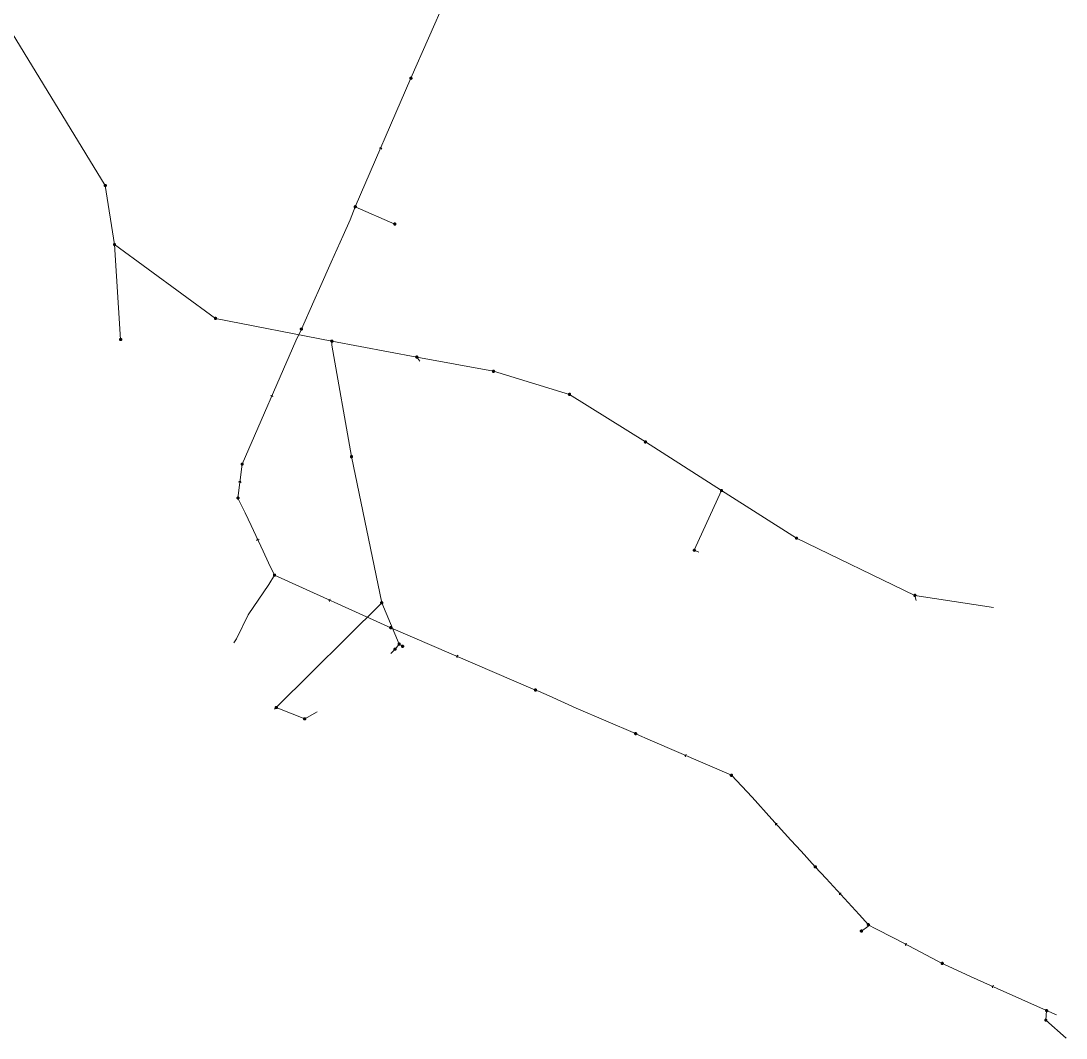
# Model space of a CAD drawing. Header units: metres. Extents: x 25504150 to 25508618, y 6694193 to 6702753.
# Drawn here: x 25505818.5 to 25506250.5, y 6695270.7 to 6695691.1 of the extents above; entities that cross this region are included whole.
import ezdxf

# ---------------------------------------------------------------- set-up
doc = ezdxf.new("R2010")
doc.units = ezdxf.units.M
for name, pattern in [('Paineviemariputket', [0]), ('Sewer_node', [0]), ('Viemariputket', [0]), ('Viemarivarusteet', [0])]:
    doc.linetypes.add(name, pattern=pattern)
for name, color, linetype, lineweight in [('Paineviemariputket', 7, 'Paineviemariputket', 0), ('Sewer_node', 7, 'Sewer_node', 0), ('Viemariputket', 7, 'Viemariputket', 0), ('Viemarivarusteet', 7, 'Viemarivarusteet', 0)]:
    doc.layers.add(name, color=color, linetype=linetype, lineweight=lineweight)

msp = doc.modelspace()

# ---------------------------------------------------------------- linework, layer by layer
at = {"layer": 'Paineviemariputket', "color": 1, "linetype": 'Continuous', "lineweight": 15}
msp.add_line((25506250.5, 6695270.72, 42.96), (25506242.12, 6695278.14, 42.32), dxfattribs=at)
at = {"layer": 'Sewer_node', "color": 46, "linetype": 'Continuous', "true_color": 0x7f5f00, "flags": 128}
for points, elevation in [([(25505980.2, 6695667.39), (25505980.19, 6695667.46), (25505980.18, 6695667.53), (25505980.15, 6695667.6), (25505980.11, 6695667.66), (25505980.07, 6695667.72), (25505980.01, 6695667.76), (25505979.95, 6695667.8), (25505979.88, 6695667.83), (25505979.81, 6695667.84), (25505979.74, 6695667.85), (25505979.67, 6695667.84), (25505979.6, 6695667.83), (25505979.53, 6695667.8), (25505979.47, 6695667.76), (25505979.41, 6695667.72), (25505979.37, 6695667.66), (25505979.33, 6695667.6), (25505979.3, 6695667.53), (25505979.29, 6695667.46), (25505979.28, 6695667.39), (25505979.29, 6695667.32), (25505979.3, 6695667.25), (25505979.33, 6695667.18), (25505979.37, 6695667.12), (25505979.41, 6695667.06), (25505979.47, 6695667.02), (25505979.53, 6695666.98), (25505979.6, 6695666.95), (25505979.67, 6695666.94), (25505979.74, 6695666.93), (25505979.81, 6695666.94), (25505979.88, 6695666.95), (25505979.95, 6695666.98), (25505980.01, 6695667.02), (25505980.07, 6695667.06), (25505980.11, 6695667.12), (25505980.15, 6695667.18), (25505980.18, 6695667.25), (25505980.19, 6695667.32)], 43.4), ([(25505957.19, 6695614.3), (25505957.18, 6695614.37), (25505957.17, 6695614.44), (25505957.14, 6695614.51), (25505957.1, 6695614.57), (25505957.06, 6695614.63), (25505957, 6695614.67), (25505956.94, 6695614.71), (25505956.87, 6695614.74), (25505956.8, 6695614.75), (25505956.73, 6695614.76), (25505956.66, 6695614.75), (25505956.59, 6695614.74), (25505956.52, 6695614.71), (25505956.46, 6695614.67), (25505956.4, 6695614.63), (25505956.36, 6695614.57), (25505956.32, 6695614.51), (25505956.29, 6695614.44), (25505956.28, 6695614.37), (25505956.27, 6695614.3), (25505956.28, 6695614.23), (25505956.29, 6695614.16), (25505956.32, 6695614.09), (25505956.36, 6695614.03), (25505956.4, 6695613.97), (25505956.46, 6695613.93), (25505956.52, 6695613.89), (25505956.59, 6695613.86), (25505956.66, 6695613.85), (25505956.73, 6695613.84), (25505956.8, 6695613.85), (25505956.87, 6695613.86), (25505956.94, 6695613.89), (25505957, 6695613.93), (25505957.06, 6695613.97), (25505957.1, 6695614.03), (25505957.14, 6695614.09), (25505957.17, 6695614.16), (25505957.18, 6695614.23)], 43.86), ([(25505934.89, 6695563.72), (25505934.88, 6695563.79), (25505934.87, 6695563.86), (25505934.84, 6695563.93), (25505934.8, 6695563.99), (25505934.76, 6695564.05), (25505934.7, 6695564.09), (25505934.64, 6695564.13), (25505934.57, 6695564.16), (25505934.5, 6695564.17), (25505934.43, 6695564.18), (25505934.36, 6695564.17), (25505934.29, 6695564.16), (25505934.22, 6695564.13), (25505934.16, 6695564.09), (25505934.1, 6695564.05), (25505934.06, 6695563.99), (25505934.02, 6695563.93), (25505933.99, 6695563.86), (25505933.98, 6695563.79), (25505933.97, 6695563.72), (25505933.98, 6695563.65), (25505933.99, 6695563.58), (25505934.02, 6695563.51), (25505934.06, 6695563.45), (25505934.1, 6695563.39), (25505934.16, 6695563.35), (25505934.22, 6695563.31), (25505934.29, 6695563.28), (25505934.36, 6695563.27), (25505934.43, 6695563.26), (25505934.5, 6695563.27), (25505934.57, 6695563.28), (25505934.64, 6695563.31), (25505934.7, 6695563.35), (25505934.76, 6695563.39), (25505934.8, 6695563.45), (25505934.84, 6695563.51), (25505934.87, 6695563.58), (25505934.88, 6695563.65)], 43.03), ([(25505910.44, 6695507.91), (25505910.43, 6695507.98), (25505910.42, 6695508.05), (25505910.39, 6695508.12), (25505910.35, 6695508.18), (25505910.31, 6695508.24), (25505910.25, 6695508.28), (25505910.19, 6695508.32), (25505910.12, 6695508.35), (25505910.05, 6695508.36), (25505909.98, 6695508.37), (25505909.91, 6695508.36), (25505909.84, 6695508.35), (25505909.77, 6695508.32), (25505909.71, 6695508.28), (25505909.65, 6695508.24), (25505909.61, 6695508.18), (25505909.57, 6695508.12), (25505909.54, 6695508.05), (25505909.53, 6695507.98), (25505909.52, 6695507.91), (25505909.53, 6695507.84), (25505909.54, 6695507.77), (25505909.57, 6695507.7), (25505909.61, 6695507.64), (25505909.65, 6695507.58), (25505909.71, 6695507.54), (25505909.77, 6695507.5), (25505909.84, 6695507.47), (25505909.91, 6695507.46), (25505909.98, 6695507.45), (25505910.05, 6695507.46), (25505910.12, 6695507.47), (25505910.19, 6695507.5), (25505910.25, 6695507.54), (25505910.31, 6695507.58), (25505910.35, 6695507.64), (25505910.39, 6695507.7), (25505910.42, 6695507.77), (25505910.43, 6695507.84)], 43.51), ([(25505908.7, 6695493.92), (25505908.69, 6695493.99), (25505908.68, 6695494.06), (25505908.65, 6695494.13), (25505908.61, 6695494.19), (25505908.57, 6695494.25), (25505908.51, 6695494.29), (25505908.45, 6695494.33), (25505908.38, 6695494.36), (25505908.31, 6695494.37), (25505908.24, 6695494.38), (25505908.17, 6695494.37), (25505908.1, 6695494.36), (25505908.03, 6695494.33), (25505907.97, 6695494.29), (25505907.91, 6695494.25), (25505907.87, 6695494.19), (25505907.83, 6695494.13), (25505907.8, 6695494.06), (25505907.79, 6695493.99), (25505907.78, 6695493.92), (25505907.79, 6695493.85), (25505907.8, 6695493.78), (25505907.83, 6695493.71), (25505907.87, 6695493.65), (25505907.91, 6695493.59), (25505907.97, 6695493.55), (25505908.03, 6695493.51), (25505908.1, 6695493.48), (25505908.17, 6695493.47), (25505908.24, 6695493.46), (25505908.31, 6695493.47), (25505908.38, 6695493.48), (25505908.45, 6695493.51), (25505908.51, 6695493.55), (25505908.57, 6695493.59), (25505908.61, 6695493.65), (25505908.65, 6695493.71), (25505908.68, 6695493.78), (25505908.69, 6695493.85)], 43.16), ([(25505923.8, 6695462.05), (25505923.79, 6695462.12), (25505923.78, 6695462.19), (25505923.75, 6695462.26), (25505923.71, 6695462.32), (25505923.67, 6695462.38), (25505923.61, 6695462.42), (25505923.55, 6695462.46), (25505923.48, 6695462.49), (25505923.41, 6695462.5), (25505923.34, 6695462.51), (25505923.27, 6695462.5), (25505923.2, 6695462.49), (25505923.13, 6695462.46), (25505923.07, 6695462.42), (25505923.01, 6695462.38), (25505922.97, 6695462.32), (25505922.93, 6695462.26), (25505922.9, 6695462.19), (25505922.89, 6695462.12), (25505922.88, 6695462.05), (25505922.89, 6695461.98), (25505922.9, 6695461.91), (25505922.93, 6695461.84), (25505922.97, 6695461.78), (25505923.01, 6695461.72), (25505923.07, 6695461.68), (25505923.13, 6695461.64), (25505923.2, 6695461.61), (25505923.27, 6695461.6), (25505923.34, 6695461.59), (25505923.41, 6695461.6), (25505923.48, 6695461.61), (25505923.55, 6695461.64), (25505923.61, 6695461.68), (25505923.67, 6695461.72), (25505923.71, 6695461.78), (25505923.75, 6695461.84), (25505923.78, 6695461.91), (25505923.79, 6695461.98)], 43.66), ([(25505968.1, 6695450.64), (25505968.09, 6695450.71), (25505968.08, 6695450.78), (25505968.05, 6695450.85), (25505968.01, 6695450.91), (25505967.97, 6695450.97), (25505967.91, 6695451.01), (25505967.85, 6695451.05), (25505967.78, 6695451.08), (25505967.71, 6695451.09), (25505967.64, 6695451.1), (25505967.57, 6695451.09), (25505967.5, 6695451.08), (25505967.43, 6695451.05), (25505967.37, 6695451.01), (25505967.31, 6695450.97), (25505967.27, 6695450.91), (25505967.23, 6695450.85), (25505967.2, 6695450.78), (25505967.19, 6695450.71), (25505967.18, 6695450.64), (25505967.19, 6695450.57), (25505967.2, 6695450.5), (25505967.23, 6695450.43), (25505967.27, 6695450.37), (25505967.31, 6695450.31), (25505967.37, 6695450.27), (25505967.43, 6695450.23), (25505967.5, 6695450.2), (25505967.57, 6695450.19), (25505967.64, 6695450.18), (25505967.71, 6695450.19), (25505967.78, 6695450.2), (25505967.85, 6695450.23), (25505967.91, 6695450.27), (25505967.97, 6695450.31), (25505968.01, 6695450.37), (25505968.05, 6695450.43), (25505968.08, 6695450.5), (25505968.09, 6695450.57)], 43.62), ([(25505971.84, 6695440.31), (25505971.83, 6695440.38), (25505971.82, 6695440.45), (25505971.79, 6695440.52), (25505971.75, 6695440.58), (25505971.71, 6695440.64), (25505971.65, 6695440.68), (25505971.59, 6695440.72), (25505971.52, 6695440.75), (25505971.45, 6695440.76), (25505971.38, 6695440.77), (25505971.31, 6695440.76), (25505971.24, 6695440.75), (25505971.17, 6695440.72), (25505971.11, 6695440.68), (25505971.05, 6695440.64), (25505971.01, 6695440.58), (25505970.97, 6695440.52), (25505970.94, 6695440.45), (25505970.93, 6695440.38), (25505970.92, 6695440.31), (25505970.93, 6695440.24), (25505970.94, 6695440.17), (25505970.97, 6695440.1), (25505971.01, 6695440.04), (25505971.05, 6695439.98), (25505971.11, 6695439.94), (25505971.17, 6695439.9), (25505971.24, 6695439.87), (25505971.31, 6695439.86), (25505971.38, 6695439.85), (25505971.45, 6695439.86), (25505971.52, 6695439.87), (25505971.59, 6695439.9), (25505971.65, 6695439.94), (25505971.71, 6695439.98), (25505971.75, 6695440.04), (25505971.79, 6695440.1), (25505971.82, 6695440.17), (25505971.83, 6695440.24)], 44.01), ([(25505975.31, 6695433.58), (25505975.3, 6695433.65), (25505975.29, 6695433.72), (25505975.26, 6695433.79), (25505975.22, 6695433.85), (25505975.18, 6695433.91), (25505975.12, 6695433.95), (25505975.06, 6695433.99), (25505974.99, 6695434.02), (25505974.92, 6695434.03), (25505974.85, 6695434.04), (25505974.78, 6695434.03), (25505974.71, 6695434.02), (25505974.64, 6695433.99), (25505974.58, 6695433.95), (25505974.52, 6695433.91), (25505974.48, 6695433.85), (25505974.44, 6695433.79), (25505974.41, 6695433.72), (25505974.4, 6695433.65), (25505974.39, 6695433.58), (25505974.4, 6695433.51), (25505974.41, 6695433.44), (25505974.44, 6695433.37), (25505974.48, 6695433.31), (25505974.52, 6695433.25), (25505974.58, 6695433.21), (25505974.64, 6695433.17), (25505974.71, 6695433.14), (25505974.78, 6695433.13), (25505974.85, 6695433.12), (25505974.92, 6695433.13), (25505974.99, 6695433.14), (25505975.06, 6695433.17), (25505975.12, 6695433.21), (25505975.18, 6695433.25), (25505975.22, 6695433.31), (25505975.26, 6695433.37), (25505975.29, 6695433.44), (25505975.3, 6695433.51)], 44.07), ([(25505976.73, 6695432.63), (25505976.72, 6695432.7), (25505976.71, 6695432.78), (25505976.68, 6695432.84), (25505976.64, 6695432.91), (25505976.59, 6695432.96), (25505976.54, 6695433.01), (25505976.47, 6695433.05), (25505976.41, 6695433.08), (25505976.33, 6695433.09), (25505976.26, 6695433.1), (25505976.19, 6695433.09), (25505976.11, 6695433.08), (25505976.05, 6695433.05), (25505975.98, 6695433.01), (25505975.93, 6695432.96), (25505975.88, 6695432.91), (25505975.84, 6695432.84), (25505975.81, 6695432.78), (25505975.8, 6695432.7), (25505975.79, 6695432.63), (25505975.8, 6695432.56), (25505975.81, 6695432.48), (25505975.84, 6695432.42), (25505975.88, 6695432.35), (25505975.93, 6695432.3), (25505975.98, 6695432.25), (25505976.05, 6695432.21), (25505976.11, 6695432.18), (25505976.19, 6695432.17), (25505976.26, 6695432.16), (25505976.33, 6695432.17), (25505976.41, 6695432.18), (25505976.47, 6695432.21), (25505976.54, 6695432.25), (25505976.59, 6695432.3), (25505976.64, 6695432.35), (25505976.68, 6695432.42), (25505976.71, 6695432.48), (25505976.72, 6695432.56)], 44.1), ([(25506031.65, 6695414.55), (25506031.64, 6695414.62), (25506031.63, 6695414.69), (25506031.6, 6695414.76), (25506031.56, 6695414.82), (25506031.52, 6695414.88), (25506031.46, 6695414.92), (25506031.4, 6695414.96), (25506031.33, 6695414.99), (25506031.26, 6695415), (25506031.19, 6695415.01), (25506031.12, 6695415), (25506031.05, 6695414.99), (25506030.98, 6695414.96), (25506030.92, 6695414.92), (25506030.86, 6695414.88), (25506030.82, 6695414.82), (25506030.78, 6695414.76), (25506030.75, 6695414.69), (25506030.74, 6695414.62), (25506030.73, 6695414.55), (25506030.74, 6695414.48), (25506030.75, 6695414.41), (25506030.78, 6695414.34), (25506030.82, 6695414.28), (25506030.86, 6695414.22), (25506030.92, 6695414.18), (25506030.98, 6695414.14), (25506031.05, 6695414.11), (25506031.12, 6695414.1), (25506031.19, 6695414.09), (25506031.26, 6695414.1), (25506031.33, 6695414.11), (25506031.4, 6695414.14), (25506031.46, 6695414.18), (25506031.52, 6695414.22), (25506031.56, 6695414.28), (25506031.6, 6695414.34), (25506031.63, 6695414.41), (25506031.64, 6695414.48)], 44.15), ([(25506073.05, 6695396.54), (25506073.04, 6695396.61), (25506073.03, 6695396.68), (25506073, 6695396.75), (25506072.96, 6695396.81), (25506072.92, 6695396.87), (25506072.86, 6695396.91), (25506072.8, 6695396.95), (25506072.73, 6695396.98), (25506072.66, 6695396.99), (25506072.59, 6695397), (25506072.52, 6695396.99), (25506072.45, 6695396.98), (25506072.38, 6695396.95), (25506072.32, 6695396.91), (25506072.26, 6695396.87), (25506072.22, 6695396.81), (25506072.18, 6695396.75), (25506072.15, 6695396.68), (25506072.14, 6695396.61), (25506072.13, 6695396.54), (25506072.14, 6695396.47), (25506072.15, 6695396.4), (25506072.18, 6695396.33), (25506072.22, 6695396.27), (25506072.26, 6695396.21), (25506072.32, 6695396.17), (25506072.38, 6695396.13), (25506072.45, 6695396.1), (25506072.52, 6695396.09), (25506072.59, 6695396.08), (25506072.66, 6695396.09), (25506072.73, 6695396.1), (25506072.8, 6695396.13), (25506072.86, 6695396.17), (25506072.92, 6695396.21), (25506072.96, 6695396.27), (25506073, 6695396.33), (25506073.03, 6695396.4), (25506073.04, 6695396.47)], 43.86), ([(25506112.63, 6695379.32), (25506112.62, 6695379.39), (25506112.61, 6695379.46), (25506112.58, 6695379.53), (25506112.54, 6695379.59), (25506112.5, 6695379.65), (25506112.44, 6695379.69), (25506112.38, 6695379.73), (25506112.31, 6695379.76), (25506112.24, 6695379.77), (25506112.17, 6695379.78), (25506112.1, 6695379.77), (25506112.03, 6695379.76), (25506111.96, 6695379.73), (25506111.9, 6695379.69), (25506111.84, 6695379.65), (25506111.8, 6695379.59), (25506111.76, 6695379.53), (25506111.73, 6695379.46), (25506111.72, 6695379.39), (25506111.71, 6695379.32), (25506111.72, 6695379.25), (25506111.73, 6695379.18), (25506111.76, 6695379.11), (25506111.8, 6695379.05), (25506111.84, 6695378.99), (25506111.9, 6695378.95), (25506111.96, 6695378.91), (25506112.03, 6695378.88), (25506112.1, 6695378.87), (25506112.17, 6695378.86), (25506112.24, 6695378.87), (25506112.31, 6695378.88), (25506112.38, 6695378.91), (25506112.44, 6695378.95), (25506112.5, 6695378.99), (25506112.54, 6695379.05), (25506112.58, 6695379.11), (25506112.61, 6695379.18), (25506112.62, 6695379.25)], 43.55), ([(25506147.31, 6695341.48), (25506147.3, 6695341.55), (25506147.29, 6695341.62), (25506147.26, 6695341.69), (25506147.22, 6695341.75), (25506147.18, 6695341.81), (25506147.12, 6695341.85), (25506147.06, 6695341.89), (25506146.99, 6695341.92), (25506146.92, 6695341.93), (25506146.85, 6695341.94), (25506146.78, 6695341.93), (25506146.71, 6695341.92), (25506146.64, 6695341.89), (25506146.58, 6695341.85), (25506146.52, 6695341.81), (25506146.48, 6695341.75), (25506146.44, 6695341.69), (25506146.41, 6695341.62), (25506146.4, 6695341.55), (25506146.39, 6695341.48), (25506146.4, 6695341.41), (25506146.41, 6695341.34), (25506146.44, 6695341.27), (25506146.48, 6695341.21), (25506146.52, 6695341.15), (25506146.58, 6695341.11), (25506146.64, 6695341.07), (25506146.71, 6695341.04), (25506146.78, 6695341.03), (25506146.85, 6695341.02), (25506146.92, 6695341.03), (25506146.99, 6695341.04), (25506147.06, 6695341.07), (25506147.12, 6695341.11), (25506147.18, 6695341.15), (25506147.22, 6695341.21), (25506147.26, 6695341.27), (25506147.29, 6695341.34), (25506147.3, 6695341.41)], 43.88), ([(25506166.35, 6695314.95), (25506166.34, 6695315.02), (25506166.33, 6695315.09), (25506166.3, 6695315.16), (25506166.26, 6695315.22), (25506166.22, 6695315.28), (25506166.16, 6695315.32), (25506166.1, 6695315.36), (25506166.03, 6695315.39), (25506165.96, 6695315.4), (25506165.89, 6695315.41), (25506165.82, 6695315.4), (25506165.75, 6695315.39), (25506165.68, 6695315.36), (25506165.62, 6695315.32), (25506165.56, 6695315.28), (25506165.52, 6695315.22), (25506165.48, 6695315.16), (25506165.45, 6695315.09), (25506165.44, 6695315.02), (25506165.43, 6695314.95), (25506165.44, 6695314.88), (25506165.45, 6695314.81), (25506165.48, 6695314.74), (25506165.52, 6695314.68), (25506165.56, 6695314.62), (25506165.62, 6695314.58), (25506165.68, 6695314.54), (25506165.75, 6695314.51), (25506165.82, 6695314.5), (25506165.89, 6695314.49), (25506165.96, 6695314.5), (25506166.03, 6695314.51), (25506166.1, 6695314.54), (25506166.16, 6695314.58), (25506166.22, 6695314.62), (25506166.26, 6695314.68), (25506166.3, 6695314.74), (25506166.33, 6695314.81), (25506166.34, 6695314.88)], 43.96), ([(25506169.26, 6695317.59), (25506169.25, 6695317.66), (25506169.24, 6695317.73), (25506169.21, 6695317.8), (25506169.17, 6695317.86), (25506169.13, 6695317.92), (25506169.07, 6695317.96), (25506169.01, 6695318), (25506168.94, 6695318.03), (25506168.87, 6695318.04), (25506168.8, 6695318.05), (25506168.73, 6695318.04), (25506168.66, 6695318.03), (25506168.59, 6695318), (25506168.53, 6695317.96), (25506168.47, 6695317.92), (25506168.43, 6695317.86), (25506168.39, 6695317.8), (25506168.36, 6695317.73), (25506168.35, 6695317.66), (25506168.34, 6695317.59), (25506168.35, 6695317.52), (25506168.36, 6695317.45), (25506168.39, 6695317.38), (25506168.43, 6695317.32), (25506168.47, 6695317.26), (25506168.53, 6695317.22), (25506168.59, 6695317.18), (25506168.66, 6695317.15), (25506168.73, 6695317.14), (25506168.8, 6695317.13), (25506168.87, 6695317.14), (25506168.94, 6695317.15), (25506169.01, 6695317.18), (25506169.07, 6695317.22), (25506169.13, 6695317.26), (25506169.17, 6695317.32), (25506169.21, 6695317.38), (25506169.24, 6695317.45), (25506169.25, 6695317.52)], 44.07), ([(25506199.78, 6695301.6), (25506199.77, 6695301.67), (25506199.76, 6695301.74), (25506199.73, 6695301.81), (25506199.69, 6695301.87), (25506199.65, 6695301.93), (25506199.59, 6695301.97), (25506199.53, 6695302.01), (25506199.46, 6695302.04), (25506199.39, 6695302.05), (25506199.32, 6695302.06), (25506199.25, 6695302.05), (25506199.18, 6695302.04), (25506199.11, 6695302.01), (25506199.05, 6695301.97), (25506198.99, 6695301.93), (25506198.95, 6695301.87), (25506198.91, 6695301.81), (25506198.88, 6695301.74), (25506198.87, 6695301.67), (25506198.86, 6695301.6), (25506198.87, 6695301.53), (25506198.88, 6695301.46), (25506198.91, 6695301.39), (25506198.95, 6695301.33), (25506198.99, 6695301.27), (25506199.05, 6695301.23), (25506199.11, 6695301.19), (25506199.18, 6695301.16), (25506199.25, 6695301.15), (25506199.32, 6695301.14), (25506199.39, 6695301.15), (25506199.46, 6695301.16), (25506199.53, 6695301.19), (25506199.59, 6695301.23), (25506199.65, 6695301.27), (25506199.69, 6695301.33), (25506199.73, 6695301.39), (25506199.76, 6695301.46), (25506199.77, 6695301.53)], 44.35), ([(25506242.92, 6695282.07), (25506242.91, 6695282.14), (25506242.9, 6695282.22), (25506242.87, 6695282.28), (25506242.83, 6695282.35), (25506242.78, 6695282.4), (25506242.73, 6695282.45), (25506242.66, 6695282.49), (25506242.6, 6695282.52), (25506242.52, 6695282.53), (25506242.45, 6695282.54), (25506242.38, 6695282.53), (25506242.3, 6695282.52), (25506242.24, 6695282.49), (25506242.17, 6695282.45), (25506242.12, 6695282.4), (25506242.07, 6695282.35), (25506242.03, 6695282.28), (25506242, 6695282.22), (25506241.99, 6695282.14), (25506241.98, 6695282.07), (25506241.99, 6695282), (25506242, 6695281.92), (25506242.03, 6695281.86), (25506242.07, 6695281.79), (25506242.12, 6695281.74), (25506242.17, 6695281.69), (25506242.24, 6695281.65), (25506242.3, 6695281.62), (25506242.38, 6695281.61), (25506242.45, 6695281.6), (25506242.52, 6695281.61), (25506242.6, 6695281.62), (25506242.66, 6695281.65), (25506242.73, 6695281.69), (25506242.78, 6695281.74), (25506242.83, 6695281.79), (25506242.87, 6695281.86), (25506242.9, 6695281.92), (25506242.91, 6695282)], 45.04), ([(25506242.58, 6695278.14), (25506242.57, 6695278.21), (25506242.56, 6695278.28), (25506242.53, 6695278.35), (25506242.49, 6695278.41), (25506242.45, 6695278.47), (25506242.39, 6695278.51), (25506242.33, 6695278.55), (25506242.26, 6695278.58), (25506242.19, 6695278.59), (25506242.12, 6695278.6), (25506242.05, 6695278.59), (25506241.98, 6695278.58), (25506241.91, 6695278.55), (25506241.85, 6695278.51), (25506241.79, 6695278.47), (25506241.75, 6695278.41), (25506241.71, 6695278.35), (25506241.68, 6695278.28), (25506241.67, 6695278.21), (25506241.66, 6695278.14), (25506241.67, 6695278.07), (25506241.68, 6695278), (25506241.71, 6695277.93), (25506241.75, 6695277.87), (25506241.79, 6695277.81), (25506241.85, 6695277.77), (25506241.91, 6695277.73), (25506241.98, 6695277.7), (25506242.05, 6695277.69), (25506242.12, 6695277.68), (25506242.19, 6695277.69), (25506242.26, 6695277.7), (25506242.33, 6695277.73), (25506242.39, 6695277.77), (25506242.45, 6695277.81), (25506242.49, 6695277.87), (25506242.53, 6695277.93), (25506242.56, 6695278), (25506242.57, 6695278.07)], 45.12)]:
    msp.add_lwpolyline(points, close=True, dxfattribs=dict(at, elevation=elevation))
for points in [[(25505967.64, 6695638.1), (25505967.35, 6695638.79), (25505966.66, 6695638.51)], [(25505922.68, 6695535.77), (25505922.4, 6695536.46), (25505921.71, 6695536.19)], [(25505909.57, 6695500.29), (25505909.1, 6695500.88), (25505908.52, 6695500.42)], [(25505916.93, 6695476.73), (25505916.23, 6695476.98), (25505915.97, 6695476.28)], [(25505946.52, 6695452.14), (25505945.82, 6695451.87), (25505946.09, 6695451.18)], [(25505999.21, 6695428.91), (25505998.52, 6695428.62), (25505998.79, 6695427.93)], [(25506093.67, 6695387.95), (25506092.97, 6695387.67), (25506093.25, 6695386.98)], [(25506131.12, 6695359.45), (25506130.38, 6695359.48), (25506130.34, 6695358.74)], [(25506157.57, 6695330.64), (25506156.82, 6695330.66), (25506156.79, 6695329.92)], [(25506184.72, 6695309.85), (25506184.01, 6695309.62), (25506184.22, 6695308.91)], [(25506220.59, 6695292.47), (25506219.89, 6695292.19), (25506220.15, 6695291.5)]]:
    msp.add_lwpolyline(points, dxfattribs=at)
at = {"layer": 'Sewer_node', "color": 252, "linetype": 'Continuous', "lineweight": 9, "true_color": 0x848484, "flags": 128}
for points, elevation in [([(25505853.85, 6695623.06), (25505853.84, 6695623.13), (25505853.83, 6695623.2), (25505853.8, 6695623.27), (25505853.76, 6695623.33), (25505853.72, 6695623.39), (25505853.66, 6695623.43), (25505853.6, 6695623.47), (25505853.53, 6695623.5), (25505853.46, 6695623.51), (25505853.39, 6695623.52), (25505853.32, 6695623.51), (25505853.25, 6695623.5), (25505853.18, 6695623.47), (25505853.12, 6695623.43), (25505853.06, 6695623.39), (25505853.02, 6695623.33), (25505852.98, 6695623.27), (25505852.95, 6695623.2), (25505852.94, 6695623.13), (25505852.93, 6695623.06), (25505852.94, 6695622.99), (25505852.95, 6695622.92), (25505852.98, 6695622.85), (25505853.02, 6695622.79), (25505853.06, 6695622.73), (25505853.12, 6695622.69), (25505853.18, 6695622.65), (25505853.25, 6695622.62), (25505853.32, 6695622.61), (25505853.39, 6695622.6), (25505853.46, 6695622.61), (25505853.53, 6695622.62), (25505853.6, 6695622.65), (25505853.66, 6695622.69), (25505853.72, 6695622.73), (25505853.76, 6695622.79), (25505853.8, 6695622.85), (25505853.83, 6695622.92), (25505853.84, 6695622.99)], 42.77), ([(25505973.51, 6695607.13), (25505973.5, 6695607.2), (25505973.49, 6695607.27), (25505973.46, 6695607.34), (25505973.42, 6695607.4), (25505973.38, 6695607.46), (25505973.32, 6695607.5), (25505973.26, 6695607.54), (25505973.19, 6695607.57), (25505973.12, 6695607.58), (25505973.05, 6695607.59), (25505972.98, 6695607.58), (25505972.91, 6695607.57), (25505972.84, 6695607.54), (25505972.78, 6695607.5), (25505972.72, 6695607.46), (25505972.68, 6695607.4), (25505972.64, 6695607.34), (25505972.61, 6695607.27), (25505972.6, 6695607.2), (25505972.59, 6695607.13), (25505972.6, 6695607.06), (25505972.61, 6695606.99), (25505972.64, 6695606.92), (25505972.68, 6695606.86), (25505972.72, 6695606.8), (25505972.78, 6695606.76), (25505972.84, 6695606.72), (25505972.91, 6695606.69), (25505972.98, 6695606.68), (25505973.05, 6695606.67), (25505973.12, 6695606.68), (25505973.19, 6695606.69), (25505973.26, 6695606.72), (25505973.32, 6695606.76), (25505973.38, 6695606.8), (25505973.42, 6695606.86), (25505973.46, 6695606.92), (25505973.49, 6695606.99), (25505973.5, 6695607.06)], 43.31), ([(25505857.67, 6695598.67), (25505857.66, 6695598.74), (25505857.65, 6695598.81), (25505857.62, 6695598.88), (25505857.58, 6695598.94), (25505857.54, 6695599), (25505857.48, 6695599.04), (25505857.42, 6695599.08), (25505857.35, 6695599.11), (25505857.28, 6695599.12), (25505857.21, 6695599.13), (25505857.14, 6695599.12), (25505857.07, 6695599.11), (25505857, 6695599.08), (25505856.94, 6695599.04), (25505856.88, 6695599), (25505856.84, 6695598.94), (25505856.8, 6695598.88), (25505856.77, 6695598.81), (25505856.76, 6695598.74), (25505856.75, 6695598.67), (25505856.76, 6695598.6), (25505856.77, 6695598.53), (25505856.8, 6695598.46), (25505856.84, 6695598.4), (25505856.88, 6695598.34), (25505856.94, 6695598.3), (25505857, 6695598.26), (25505857.07, 6695598.23), (25505857.14, 6695598.22), (25505857.21, 6695598.21), (25505857.28, 6695598.22), (25505857.35, 6695598.23), (25505857.42, 6695598.26), (25505857.48, 6695598.3), (25505857.54, 6695598.34), (25505857.58, 6695598.4), (25505857.62, 6695598.46), (25505857.65, 6695598.53), (25505857.66, 6695598.6)], 42.73), ([(25505899.4, 6695568.14), (25505899.39, 6695568.21), (25505899.38, 6695568.28), (25505899.35, 6695568.35), (25505899.31, 6695568.41), (25505899.27, 6695568.47), (25505899.21, 6695568.51), (25505899.15, 6695568.55), (25505899.08, 6695568.58), (25505899.01, 6695568.59), (25505898.94, 6695568.6), (25505898.87, 6695568.59), (25505898.8, 6695568.58), (25505898.73, 6695568.55), (25505898.67, 6695568.51), (25505898.61, 6695568.47), (25505898.57, 6695568.41), (25505898.53, 6695568.35), (25505898.5, 6695568.28), (25505898.49, 6695568.21), (25505898.48, 6695568.14), (25505898.49, 6695568.07), (25505898.5, 6695568), (25505898.53, 6695567.93), (25505898.57, 6695567.87), (25505898.61, 6695567.81), (25505898.67, 6695567.77), (25505898.73, 6695567.73), (25505898.8, 6695567.7), (25505898.87, 6695567.69), (25505898.94, 6695567.68), (25505899.01, 6695567.69), (25505899.08, 6695567.7), (25505899.15, 6695567.73), (25505899.21, 6695567.77), (25505899.27, 6695567.81), (25505899.31, 6695567.87), (25505899.35, 6695567.93), (25505899.38, 6695568), (25505899.39, 6695568.07)], 42.16), ([(25505947.51, 6695558.75), (25505947.5, 6695558.82), (25505947.49, 6695558.89), (25505947.46, 6695558.96), (25505947.42, 6695559.02), (25505947.38, 6695559.08), (25505947.32, 6695559.12), (25505947.26, 6695559.16), (25505947.19, 6695559.19), (25505947.12, 6695559.2), (25505947.05, 6695559.21), (25505946.98, 6695559.2), (25505946.91, 6695559.19), (25505946.84, 6695559.16), (25505946.78, 6695559.12), (25505946.72, 6695559.08), (25505946.68, 6695559.02), (25505946.64, 6695558.96), (25505946.61, 6695558.89), (25505946.6, 6695558.82), (25505946.59, 6695558.75), (25505946.6, 6695558.68), (25505946.61, 6695558.61), (25505946.64, 6695558.54), (25505946.68, 6695558.48), (25505946.72, 6695558.42), (25505946.78, 6695558.38), (25505946.84, 6695558.34), (25505946.91, 6695558.31), (25505946.98, 6695558.3), (25505947.05, 6695558.29), (25505947.12, 6695558.3), (25505947.19, 6695558.31), (25505947.26, 6695558.34), (25505947.32, 6695558.38), (25505947.38, 6695558.42), (25505947.42, 6695558.48), (25505947.46, 6695558.54), (25505947.49, 6695558.61), (25505947.5, 6695558.68)], 42.29), ([(25505982.62, 6695552.16), (25505982.61, 6695552.23), (25505982.6, 6695552.3), (25505982.57, 6695552.37), (25505982.53, 6695552.43), (25505982.49, 6695552.49), (25505982.43, 6695552.53), (25505982.37, 6695552.57), (25505982.3, 6695552.6), (25505982.23, 6695552.61), (25505982.16, 6695552.62), (25505982.09, 6695552.61), (25505982.02, 6695552.6), (25505981.95, 6695552.57), (25505981.89, 6695552.53), (25505981.83, 6695552.49), (25505981.79, 6695552.43), (25505981.75, 6695552.37), (25505981.72, 6695552.3), (25505981.71, 6695552.23), (25505981.7, 6695552.16), (25505981.71, 6695552.09), (25505981.72, 6695552.02), (25505981.75, 6695551.95), (25505981.79, 6695551.89), (25505981.83, 6695551.83), (25505981.89, 6695551.79), (25505981.95, 6695551.75), (25505982.02, 6695551.72), (25505982.09, 6695551.71), (25505982.16, 6695551.7), (25505982.23, 6695551.71), (25505982.3, 6695551.72), (25505982.37, 6695551.75), (25505982.43, 6695551.79), (25505982.49, 6695551.83), (25505982.53, 6695551.89), (25505982.57, 6695551.95), (25505982.6, 6695552.02), (25505982.61, 6695552.09)], 42.31), ([(25506014.29, 6695546.27), (25506014.28, 6695546.34), (25506014.27, 6695546.41), (25506014.24, 6695546.48), (25506014.2, 6695546.54), (25506014.16, 6695546.6), (25506014.1, 6695546.64), (25506014.04, 6695546.68), (25506013.97, 6695546.71), (25506013.9, 6695546.72), (25506013.83, 6695546.73), (25506013.76, 6695546.72), (25506013.69, 6695546.71), (25506013.62, 6695546.68), (25506013.56, 6695546.64), (25506013.5, 6695546.6), (25506013.46, 6695546.54), (25506013.42, 6695546.48), (25506013.39, 6695546.41), (25506013.38, 6695546.34), (25506013.37, 6695546.27), (25506013.38, 6695546.2), (25506013.39, 6695546.13), (25506013.42, 6695546.06), (25506013.46, 6695546), (25506013.5, 6695545.94), (25506013.56, 6695545.9), (25506013.62, 6695545.86), (25506013.69, 6695545.83), (25506013.76, 6695545.82), (25506013.83, 6695545.81), (25506013.9, 6695545.82), (25506013.97, 6695545.83), (25506014.04, 6695545.86), (25506014.1, 6695545.9), (25506014.16, 6695545.94), (25506014.2, 6695546), (25506014.24, 6695546.06), (25506014.27, 6695546.13), (25506014.28, 6695546.2)], 42.42), ([(25506045.73, 6695536.75), (25506045.72, 6695536.82), (25506045.71, 6695536.89), (25506045.68, 6695536.96), (25506045.64, 6695537.02), (25506045.6, 6695537.08), (25506045.54, 6695537.12), (25506045.48, 6695537.16), (25506045.41, 6695537.19), (25506045.34, 6695537.2), (25506045.27, 6695537.21), (25506045.2, 6695537.2), (25506045.13, 6695537.19), (25506045.06, 6695537.16), (25506045, 6695537.12), (25506044.94, 6695537.08), (25506044.9, 6695537.02), (25506044.86, 6695536.96), (25506044.83, 6695536.89), (25506044.82, 6695536.82), (25506044.81, 6695536.75), (25506044.82, 6695536.68), (25506044.83, 6695536.61), (25506044.86, 6695536.54), (25506044.9, 6695536.48), (25506044.94, 6695536.42), (25506045, 6695536.38), (25506045.06, 6695536.34), (25506045.13, 6695536.31), (25506045.2, 6695536.3), (25506045.27, 6695536.29), (25506045.34, 6695536.3), (25506045.41, 6695536.31), (25506045.48, 6695536.34), (25506045.54, 6695536.38), (25506045.6, 6695536.42), (25506045.64, 6695536.48), (25506045.68, 6695536.54), (25506045.71, 6695536.61), (25506045.72, 6695536.68)], 42.35), ([(25506077.1, 6695517.07), (25506077.09, 6695517.14), (25506077.08, 6695517.21), (25506077.05, 6695517.28), (25506077.01, 6695517.34), (25506076.97, 6695517.4), (25506076.91, 6695517.44), (25506076.85, 6695517.48), (25506076.78, 6695517.51), (25506076.71, 6695517.52), (25506076.64, 6695517.53), (25506076.57, 6695517.52), (25506076.5, 6695517.51), (25506076.43, 6695517.48), (25506076.37, 6695517.44), (25506076.31, 6695517.4), (25506076.27, 6695517.34), (25506076.23, 6695517.28), (25506076.2, 6695517.21), (25506076.19, 6695517.14), (25506076.18, 6695517.07), (25506076.19, 6695517), (25506076.2, 6695516.93), (25506076.23, 6695516.86), (25506076.27, 6695516.8), (25506076.31, 6695516.74), (25506076.37, 6695516.7), (25506076.43, 6695516.66), (25506076.5, 6695516.63), (25506076.57, 6695516.62), (25506076.64, 6695516.61), (25506076.71, 6695516.62), (25506076.78, 6695516.63), (25506076.85, 6695516.66), (25506076.91, 6695516.7), (25506076.97, 6695516.74), (25506077.01, 6695516.8), (25506077.05, 6695516.86), (25506077.08, 6695516.93), (25506077.09, 6695517)], 43.44), ([(25505955.62, 6695511.02), (25505955.61, 6695511.09), (25505955.6, 6695511.16), (25505955.57, 6695511.23), (25505955.53, 6695511.29), (25505955.49, 6695511.35), (25505955.43, 6695511.39), (25505955.37, 6695511.43), (25505955.3, 6695511.46), (25505955.23, 6695511.47), (25505955.16, 6695511.48), (25505955.09, 6695511.47), (25505955.02, 6695511.46), (25505954.95, 6695511.43), (25505954.89, 6695511.39), (25505954.83, 6695511.35), (25505954.79, 6695511.29), (25505954.75, 6695511.23), (25505954.72, 6695511.16), (25505954.71, 6695511.09), (25505954.7, 6695511.02), (25505954.71, 6695510.95), (25505954.72, 6695510.88), (25505954.75, 6695510.81), (25505954.79, 6695510.75), (25505954.83, 6695510.69), (25505954.89, 6695510.65), (25505954.95, 6695510.61), (25505955.02, 6695510.58), (25505955.09, 6695510.57), (25505955.16, 6695510.56), (25505955.23, 6695510.57), (25505955.3, 6695510.58), (25505955.37, 6695510.61), (25505955.43, 6695510.65), (25505955.49, 6695510.69), (25505955.53, 6695510.75), (25505955.57, 6695510.81), (25505955.6, 6695510.88), (25505955.61, 6695510.95)], 43.53), ([(25506108.52, 6695496.99), (25506108.51, 6695497.06), (25506108.5, 6695497.13), (25506108.47, 6695497.2), (25506108.43, 6695497.26), (25506108.39, 6695497.32), (25506108.33, 6695497.36), (25506108.27, 6695497.4), (25506108.2, 6695497.43), (25506108.13, 6695497.44), (25506108.06, 6695497.45), (25506107.99, 6695497.44), (25506107.92, 6695497.43), (25506107.85, 6695497.4), (25506107.79, 6695497.36), (25506107.73, 6695497.32), (25506107.69, 6695497.26), (25506107.65, 6695497.2), (25506107.62, 6695497.13), (25506107.61, 6695497.06), (25506107.6, 6695496.99), (25506107.61, 6695496.92), (25506107.62, 6695496.85), (25506107.65, 6695496.78), (25506107.69, 6695496.72), (25506107.73, 6695496.66), (25506107.79, 6695496.62), (25506107.85, 6695496.58), (25506107.92, 6695496.55), (25506107.99, 6695496.54), (25506108.06, 6695496.53), (25506108.13, 6695496.54), (25506108.2, 6695496.55), (25506108.27, 6695496.58), (25506108.33, 6695496.62), (25506108.39, 6695496.66), (25506108.43, 6695496.72), (25506108.47, 6695496.78), (25506108.5, 6695496.85), (25506108.51, 6695496.92)], 42.96), ([(25506139.54, 6695477.33), (25506139.53, 6695477.4), (25506139.52, 6695477.47), (25506139.49, 6695477.54), (25506139.45, 6695477.6), (25506139.41, 6695477.66), (25506139.35, 6695477.7), (25506139.29, 6695477.74), (25506139.22, 6695477.77), (25506139.15, 6695477.78), (25506139.08, 6695477.79), (25506139.01, 6695477.78), (25506138.94, 6695477.77), (25506138.87, 6695477.74), (25506138.81, 6695477.7), (25506138.75, 6695477.66), (25506138.71, 6695477.6), (25506138.67, 6695477.54), (25506138.64, 6695477.47), (25506138.63, 6695477.4), (25506138.62, 6695477.33), (25506138.63, 6695477.26), (25506138.64, 6695477.19), (25506138.67, 6695477.12), (25506138.71, 6695477.06), (25506138.75, 6695477), (25506138.81, 6695476.96), (25506138.87, 6695476.92), (25506138.94, 6695476.89), (25506139.01, 6695476.88), (25506139.08, 6695476.87), (25506139.15, 6695476.88), (25506139.22, 6695476.89), (25506139.29, 6695476.92), (25506139.35, 6695476.96), (25506139.41, 6695477), (25506139.45, 6695477.06), (25506139.49, 6695477.12), (25506139.52, 6695477.19), (25506139.53, 6695477.26)], 42.5), ([(25506097.31, 6695472.33), (25506097.3, 6695472.4), (25506097.29, 6695472.47), (25506097.26, 6695472.54), (25506097.22, 6695472.6), (25506097.18, 6695472.66), (25506097.12, 6695472.7), (25506097.06, 6695472.74), (25506096.99, 6695472.77), (25506096.92, 6695472.78), (25506096.85, 6695472.79), (25506096.78, 6695472.78), (25506096.71, 6695472.77), (25506096.64, 6695472.74), (25506096.58, 6695472.7), (25506096.52, 6695472.66), (25506096.48, 6695472.6), (25506096.44, 6695472.54), (25506096.41, 6695472.47), (25506096.4, 6695472.4), (25506096.39, 6695472.33), (25506096.4, 6695472.26), (25506096.41, 6695472.19), (25506096.44, 6695472.12), (25506096.48, 6695472.06), (25506096.52, 6695472), (25506096.58, 6695471.96), (25506096.64, 6695471.92), (25506096.71, 6695471.89), (25506096.78, 6695471.88), (25506096.85, 6695471.87), (25506096.92, 6695471.88), (25506096.99, 6695471.89), (25506097.06, 6695471.92), (25506097.12, 6695471.96), (25506097.18, 6695472), (25506097.22, 6695472.06), (25506097.26, 6695472.12), (25506097.29, 6695472.19), (25506097.3, 6695472.26)], 43.04), ([(25506188.48, 6695453.67), (25506188.47, 6695453.74), (25506188.46, 6695453.81), (25506188.43, 6695453.88), (25506188.39, 6695453.94), (25506188.35, 6695454), (25506188.29, 6695454.04), (25506188.23, 6695454.08), (25506188.16, 6695454.11), (25506188.09, 6695454.12), (25506188.02, 6695454.13), (25506187.95, 6695454.12), (25506187.88, 6695454.11), (25506187.81, 6695454.08), (25506187.75, 6695454.04), (25506187.69, 6695454), (25506187.65, 6695453.94), (25506187.61, 6695453.88), (25506187.58, 6695453.81), (25506187.57, 6695453.74), (25506187.56, 6695453.67), (25506187.57, 6695453.6), (25506187.58, 6695453.53), (25506187.61, 6695453.46), (25506187.65, 6695453.4), (25506187.69, 6695453.34), (25506187.75, 6695453.3), (25506187.81, 6695453.26), (25506187.88, 6695453.23), (25506187.95, 6695453.22), (25506188.02, 6695453.21), (25506188.09, 6695453.22), (25506188.16, 6695453.23), (25506188.23, 6695453.26), (25506188.29, 6695453.3), (25506188.35, 6695453.34), (25506188.39, 6695453.4), (25506188.43, 6695453.46), (25506188.46, 6695453.53), (25506188.47, 6695453.6)], 42.93), ([(25505973.61, 6695431.43), (25505973.6, 6695431.5), (25505973.59, 6695431.57), (25505973.56, 6695431.64), (25505973.52, 6695431.7), (25505973.48, 6695431.76), (25505973.42, 6695431.8), (25505973.36, 6695431.84), (25505973.29, 6695431.87), (25505973.22, 6695431.88), (25505973.15, 6695431.89), (25505973.08, 6695431.88), (25505973.01, 6695431.87), (25505972.94, 6695431.84), (25505972.88, 6695431.8), (25505972.82, 6695431.76), (25505972.78, 6695431.7), (25505972.74, 6695431.64), (25505972.71, 6695431.57), (25505972.7, 6695431.5), (25505972.69, 6695431.43), (25505972.7, 6695431.36), (25505972.71, 6695431.29), (25505972.74, 6695431.22), (25505972.78, 6695431.16), (25505972.82, 6695431.1), (25505972.88, 6695431.06), (25505972.94, 6695431.02), (25505973.01, 6695430.99), (25505973.08, 6695430.98), (25505973.15, 6695430.97), (25505973.22, 6695430.98), (25505973.29, 6695430.99), (25505973.36, 6695431.02), (25505973.42, 6695431.06), (25505973.48, 6695431.1), (25505973.52, 6695431.16), (25505973.56, 6695431.22), (25505973.59, 6695431.29), (25505973.6, 6695431.36)], 44.15), ([(25505924.52, 6695407.35), (25505924.51, 6695407.42), (25505924.5, 6695407.49), (25505924.47, 6695407.56), (25505924.43, 6695407.62), (25505924.39, 6695407.68), (25505924.33, 6695407.72), (25505924.27, 6695407.76), (25505924.2, 6695407.79), (25505924.13, 6695407.8), (25505924.06, 6695407.81), (25505923.99, 6695407.8), (25505923.92, 6695407.79), (25505923.85, 6695407.76), (25505923.79, 6695407.72), (25505923.73, 6695407.68), (25505923.69, 6695407.62), (25505923.65, 6695407.56), (25505923.62, 6695407.49), (25505923.61, 6695407.42), (25505923.6, 6695407.35), (25505923.61, 6695407.28), (25505923.62, 6695407.21), (25505923.65, 6695407.14), (25505923.69, 6695407.08), (25505923.73, 6695407.02), (25505923.79, 6695406.98), (25505923.85, 6695406.94), (25505923.92, 6695406.91), (25505923.99, 6695406.9), (25505924.06, 6695406.89), (25505924.13, 6695406.9), (25505924.2, 6695406.91), (25505924.27, 6695406.94), (25505924.33, 6695406.98), (25505924.39, 6695407.02), (25505924.43, 6695407.08), (25505924.47, 6695407.14), (25505924.5, 6695407.21), (25505924.51, 6695407.28)], 43.74), ([(25505936.27, 6695402.64), (25505936.26, 6695402.71), (25505936.25, 6695402.78), (25505936.22, 6695402.85), (25505936.18, 6695402.91), (25505936.14, 6695402.97), (25505936.08, 6695403.01), (25505936.02, 6695403.05), (25505935.95, 6695403.08), (25505935.88, 6695403.09), (25505935.81, 6695403.1), (25505935.74, 6695403.09), (25505935.67, 6695403.08), (25505935.6, 6695403.05), (25505935.54, 6695403.01), (25505935.48, 6695402.97), (25505935.44, 6695402.91), (25505935.4, 6695402.85), (25505935.37, 6695402.78), (25505935.36, 6695402.71), (25505935.35, 6695402.64), (25505935.36, 6695402.57), (25505935.37, 6695402.5), (25505935.4, 6695402.43), (25505935.44, 6695402.37), (25505935.48, 6695402.31), (25505935.54, 6695402.27), (25505935.6, 6695402.23), (25505935.67, 6695402.2), (25505935.74, 6695402.19), (25505935.81, 6695402.18), (25505935.88, 6695402.19), (25505935.95, 6695402.2), (25505936.02, 6695402.23), (25505936.08, 6695402.27), (25505936.14, 6695402.31), (25505936.18, 6695402.37), (25505936.22, 6695402.43), (25505936.25, 6695402.5), (25505936.26, 6695402.57)], 44.02)]:
    msp.add_lwpolyline(points, close=True, dxfattribs=dict(at, elevation=elevation))
msp.add_lwpolyline([(25505860.2, 6695559.42), (25505860.19, 6695559.49), (25505860.18, 6695559.56), (25505860.15, 6695559.63), (25505860.11, 6695559.69), (25505860.07, 6695559.75), (25505860.01, 6695559.79), (25505859.95, 6695559.83), (25505859.88, 6695559.86), (25505859.81, 6695559.87), (25505859.74, 6695559.88), (25505859.67, 6695559.87), (25505859.6, 6695559.86), (25505859.53, 6695559.83), (25505859.47, 6695559.79), (25505859.41, 6695559.75), (25505859.37, 6695559.69), (25505859.33, 6695559.63), (25505859.3, 6695559.56), (25505859.29, 6695559.49), (25505859.28, 6695559.42), (25505859.29, 6695559.35), (25505859.3, 6695559.28), (25505859.33, 6695559.21), (25505859.37, 6695559.15), (25505859.41, 6695559.09), (25505859.47, 6695559.05), (25505859.53, 6695559.01), (25505859.6, 6695558.98), (25505859.67, 6695558.97), (25505859.74, 6695558.96), (25505859.81, 6695558.97), (25505859.88, 6695558.98), (25505859.95, 6695559.01), (25505860.01, 6695559.05), (25505860.07, 6695559.09), (25505860.11, 6695559.15), (25505860.15, 6695559.21), (25505860.18, 6695559.28), (25505860.19, 6695559.35)], close=True, dxfattribs=at)
at = {"layer": 'Viemariputket', "color": 1, "linetype": 'Continuous', "lineweight": 15}
for p, q in [((25505979.74, 6695667.39), (25506004.42, 6695723.59, 38.3)), ((25505956.73, 6695614.3), (25505979.74, 6695667.39)), ((25505909.98, 6695507.91, 40.28), (25505908.24, 6695493.92, 40.34)), ((25505971.38, 6695440.31, 40.68), (25505923.34, 6695462.05, 40.54)), ((25506031.19, 6695414.55, 40.93), (25505971.38, 6695440.31, 40.68)), ((25506242.45, 6695282.07, 42.26), (25506242.12, 6695278.14, 42.32)), ((25506242.45, 6695282.07, 42.16), (25506246.47, 6695280.32, 42.2))]:
    msp.add_line(p, q, dxfattribs=at)
at = {"layer": 'Viemariputket', "color": 251, "linetype": 'Continuous', "lineweight": 15, "true_color": 0x595959}
for p, q in [((25505811.82, 6695690.95, 39.59), (25505853.39, 6695623.06, 39.99)), ((25505853.39, 6695623.06, 40), (25505857.21, 6695598.67, 39.99)), ((25505973.05, 6695607.13, 38.66), (25505956.73, 6695614.3, 38.63)), ((25505857.21, 6695598.67), (25505859.74, 6695559.42)), ((25505947.05, 6695558.75, 40.41), (25505898.94, 6695568.14, 40.21)), ((25505947.05, 6695558.75, 40.7), (25505946.98, 6695557.08, 40.7)), ((25505955.16, 6695511.02, 41.01), (25505946.98, 6695557.08, 40.69)), ((25505982.16, 6695552.16, 40.52), (25505947.05, 6695558.75, 40.39)), ((25506013.83, 6695546.27, 40.71), (25505982.16, 6695552.16, 40.58)), ((25505982.16, 6695552.16, 40.67), (25505983.39, 6695550.51, 40.67)), ((25506045.27, 6695536.75, 40.83), (25506013.83, 6695546.27, 40.71)), ((25506076.64, 6695517.07, 40.98), (25506045.27, 6695536.75, 40.83)), ((25506108.06, 6695496.99, 41.09), (25506076.64, 6695517.07, 40.99)), ((25505967.64, 6695450.64, 41.24), (25505955.16, 6695511.02, 40.98)), ((25506096.85, 6695472.33, 41.63), (25506108.06, 6695496.99, 41.14)), ((25506139.08, 6695477.33, 41.35), (25506108.06, 6695496.99, 41.12)), ((25506188.02, 6695453.67, 41.54), (25506139.08, 6695477.33, 41.35)), ((25506096.85, 6695472.33, 41.64), (25506098.71, 6695471.54, 41.64)), ((25506188.02, 6695453.67, 41.59), (25506220.49, 6695448.69)), ((25505924.06, 6695407.35, 42.21), (25505967.64, 6695450.64, 41.26)), ((25505974.85, 6695433.58, 41.46), (25505967.64, 6695450.64, 41.39)), ((25505973.15, 6695431.43, 41.74), (25505971.45, 6695429.6, 41.74)), ((25505973.15, 6695431.43, 41.59), (25505974.85, 6695433.58, 41.5)), ((25505974.85, 6695433.58, 41.56), (25505976.26, 6695432.63, 41.56)), ((25505924.06, 6695407.35, 42.22), (25505923.31, 6695406.62, 42.22)), ((25505924.06, 6695407.35, 42.57), (25505935.81, 6695402.64, 42.85)), ((25505935.81, 6695402.64, 42.85), (25505941.01, 6695405.62, 42.83))]:
    msp.add_line(p, q, dxfattribs=at)
at = {"layer": 'Viemariputket', "color": 251, "linetype": 'Continuous', "lineweight": 5, "true_color": 0x595959}
msp.add_line((25505898.94, 6695568.14, 40.21), (25505857.21, 6695598.67, 39.98), dxfattribs=at)
at = {"layer": 'Viemariputket', "color": 30, "linetype": 'Continuous', "lineweight": 15, "true_color": 0xff7f00}
msp.add_line((25506188.02, 6695453.67, 41.55), (25506188.6, 6695451.62, 41.55), dxfattribs=at)
at = {"layer": 'Viemariputket', "color": 1, "linetype": 'Continuous', "lineweight": 15}
for points in [[(25505956.73, 6695614.3, 39.45), (25505954.61, 6695608.92, 39.62), (25505951.77, 6695602.39, 39.7), (25505946.79, 6695591.43, 39.83), (25505941.9, 6695580.51, 39.93), (25505939.57, 6695575.32, 39.96), (25505934.43, 6695563.72, 40.05)], [(25505934.43, 6695563.72, 40.05), (25505932.16, 6695558.9, 40.09), (25505909.98, 6695507.91, 40.28)], [(25505908.24, 6695493.92, 40.34), (25505911.17, 6695487.73, 40.35), (25505913.65, 6695482.52, 40.4), (25505918.6, 6695471.89, 40.41), (25505920.92, 6695467.12, 40.44), (25505923.34, 6695462.05, 40.48)], [(25505923.34, 6695462.05, 40.71), (25505920.94, 6695458.19, 40.84), (25505912.48, 6695445.57, 42.75), (25505907.66, 6695435.72, 43.95), (25505906.58, 6695434, 44.2)], [(25506031.19, 6695414.55, 40.93), (25506032.39, 6695414.04, 40.88), (25506036.8, 6695412.13, 40.9), (25506048.04, 6695407.11, 40.94), (25506072.59, 6695396.54, 41.07)], [(25506072.59, 6695396.54, 41.07), (25506072.97, 6695396.28, 41.07), (25506078.65, 6695393.91, 41.08), (25506112.17, 6695379.32, 41.26)], [(25506112.17, 6695379.32, 41.26), (25506120.72, 6695370.22, 41.3), (25506128.85, 6695361.14, 41.36), (25506136.77, 6695352.49, 41.4), (25506141.03, 6695347.91, 41.4), (25506146.85, 6695341.48, 41.44)], [(25506146.85, 6695341.48, 41.44), (25506151.27, 6695336.69, 41.43), (25506164.99, 6695321.79, 41.48), (25506168.8, 6695317.59, 41.56)], [(25506168.8, 6695317.59, 41.6), (25506168.63, 6695317.18, 41.55), (25506168.63, 6695317.04, 41.51), (25506168.61, 6695316.84, 41.3), (25506165.89, 6695314.95, 42.58)], [(25506168.8, 6695317.59, 41.56), (25506170.82, 6695316.49, 41.54), (25506180.2, 6695311.66, 41.65), (25506190.46, 6695306.19, 41.73), (25506199.32, 6695301.6, 41.91)], [(25506199.32, 6695301.6, 41.91), (25506199.95, 6695301.21, 41.88), (25506211.05, 6695296.16, 41.92), (25506221.99, 6695291.25, 41.97), (25506242.45, 6695282.07, 42.16)]]:
    msp.add_polyline3d(points, dxfattribs=at)
at = {"layer": 'Viemarivarusteet', "color": 1}
for p in [(25505979.74, 6695667.39, 43.4), (25505956.73, 6695614.3, 43.86), (25505934.43, 6695563.72, 43.03), (25505909.98, 6695507.91, 43.51), (25505908.24, 6695493.92, 43.16), (25505923.34, 6695462.05, 43.66), (25505971.38, 6695440.31, 44.01), (25506031.19, 6695414.55, 44.15), (25506072.59, 6695396.54, 43.86), (25506112.17, 6695379.32, 43.55), (25506146.85, 6695341.48, 43.88), (25506165.89, 6695314.95, 43.96), (25506168.8, 6695317.59, 44.07), (25506199.32, 6695301.6, 44.35), (25506242.45, 6695282.07, 45.04), (25506242.12, 6695278.14, 45.12)]:
    msp.add_point(p, dxfattribs=at)
at = {"layer": 'Viemarivarusteet', "color": 30, "true_color": 0xff7f00}
for p in [(25505853.39, 6695623.06, 42.77), (25505973.05, 6695607.13, 43.31), (25505857.21, 6695598.67, 42.73), (25505898.94, 6695568.14, 42.16), (25505859.74, 6695559.42), (25505947.05, 6695558.75, 42.29), (25505982.16, 6695552.16, 42.31), (25506013.83, 6695546.27, 42.42), (25506045.27, 6695536.75, 42.35), (25506076.64, 6695517.07, 43.44), (25505955.16, 6695511.02, 43.53), (25506108.06, 6695496.99, 42.96), (25506139.08, 6695477.33, 42.5), (25506096.85, 6695472.33, 43.04), (25506188.02, 6695453.67, 42.93), (25505967.64, 6695450.64, 43.62), (25505973.15, 6695431.43, 44.15), (25505974.85, 6695433.58, 44.07), (25505976.26, 6695432.63, 44.1), (25505924.06, 6695407.35, 43.74), (25505935.81, 6695402.64, 44.02)]:
    msp.add_point(p, dxfattribs=at)

doc.saveas('drawing.dxf')
